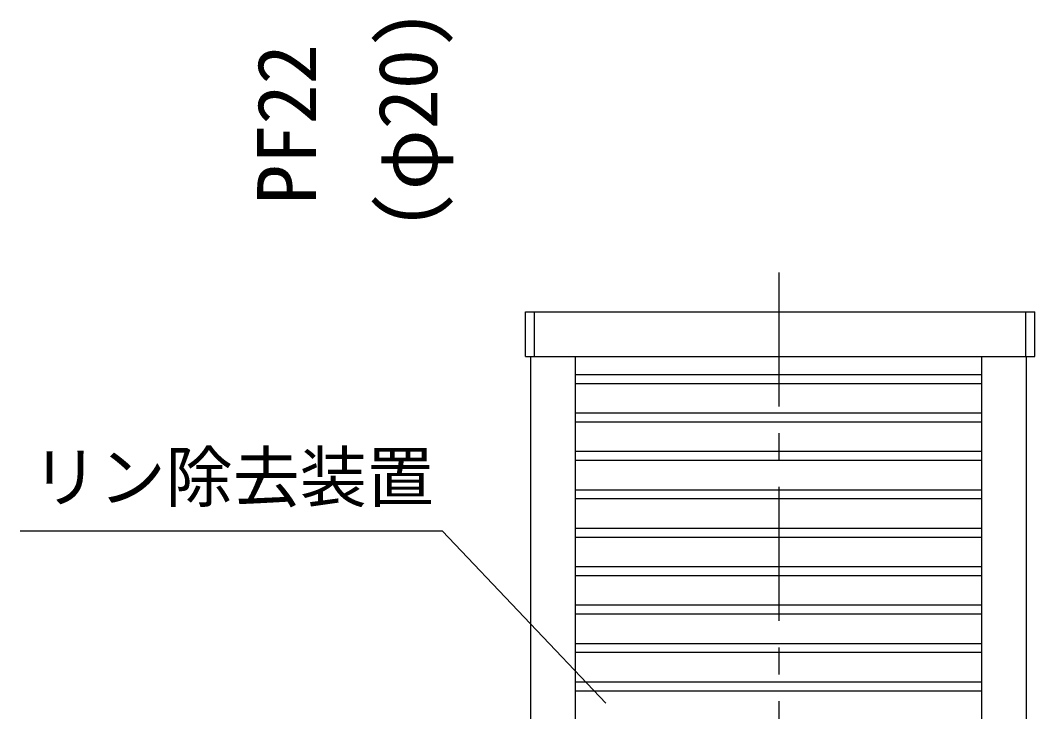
# Model space of a CAD drawing. Units: millimetres, scale not verified. Extents: x -22761 to 8910, y -6308 to 6308.
# Drawn here: x -406 to 729, y 3912 to 4686 of the extents above; entities that cross this region are included whole.
import ezdxf
from ezdxf.enums import TextEntityAlignment as Align

# ---------------------------------------------------------------- set-up
doc = ezdxf.new("R2010")
doc.units = ezdxf.units.MM
doc.header["$LTSCALE"] = 30
doc.linetypes.add('CHAIN1', pattern=[8, 5, -1, 1, -1])
doc.layers.add('0-3_機器', color=3, linetype='Continuous', lineweight=25)
doc.styles.add('ＭＳ ゴシック', font='')
doc.styles.get('ＭＳ ゴシック').set_extended_font_data('MS Gothic')

msp = doc.modelspace()

# ---------------------------------------------------------------- linework, layer by layer
at = {"layer": '0-3_機器', "linetype": 'CHAIN1'}
msp.add_line((442.48, 4404.14), (442.48, 3395.62), dxfattribs=at)
at = {"layer": '0-3_機器'}
for p, q in [((159.03, 4309.89), (159.03, 4359.89)), ((159.03, 4359.89), (729.03, 4359.89)), ((169.03, 4309.89), (169.03, 4359.89)), ((719.03, 4309.89), (719.03, 4359.89)), ((729.03, 4309.89), (729.03, 4359.89)), ((159.03, 4309.89), (729.03, 4309.89)), ((164.98, 3497.89), (164.98, 4309.89)), ((214.98, 3497.89), (214.98, 4309.89)), ((669.98, 3497.89), (669.98, 4309.89)), ((719.98, 3497.89), (719.98, 4309.89)), ((214.98, 4289.89), (669.98, 4289.89)), ((214.98, 4279.89), (669.98, 4279.89)), ((214.98, 4246.89), (669.98, 4246.89)), ((214.98, 4236.89), (669.98, 4236.89)), ((214.98, 4203.89), (669.98, 4203.89)), ((214.98, 4193.89), (669.98, 4193.89)), ((214.98, 4160.89), (669.98, 4160.89)), ((214.98, 4150.89), (669.98, 4150.89)), ((214.98, 4117.89), (669.98, 4117.89)), ((214.98, 4107.89), (669.98, 4107.89)), ((214.98, 4074.89), (669.98, 4074.89)), ((214.98, 4064.89), (669.98, 4064.89)), ((214.98, 4031.89), (669.98, 4031.89)), ((214.98, 4021.89), (669.98, 4021.89)), ((214.98, 3988.89), (669.98, 3988.89)), ((214.98, 3978.89), (669.98, 3978.89)), ((214.98, 3945.89), (669.98, 3945.89)), ((214.98, 3935.89), (669.98, 3935.89))]:
    msp.add_line(p, q, dxfattribs=at)
at = {"layer": '0-3_機器', "color": 4}
for p, q in [((66.28, 4114.5), (-406.32, 4114.5)), ((248.86, 3921.97), (66.28, 4114.5))]:
    msp.add_line(p, q, dxfattribs=at)

# ---------------------------------------------------------------- texts
at = {"layer": '0-3_機器', "color": 4, "style": 'ＭＳ ゴシック'}
for s, p in [('(φ20)', (80.09, 4451.13)), ('PF22', (-55.46, 4479.88))]:
    msp.add_text(s, height=65.98, rotation=90, dxfattribs=at).set_placement(p, align=Align.BOTTOM_LEFT)
msp.add_text('リン除去装置', height=54.99, dxfattribs=at).set_placement((-393.6, 4131.1), align=Align.BOTTOM_LEFT)

doc.saveas('drawing.dxf')
